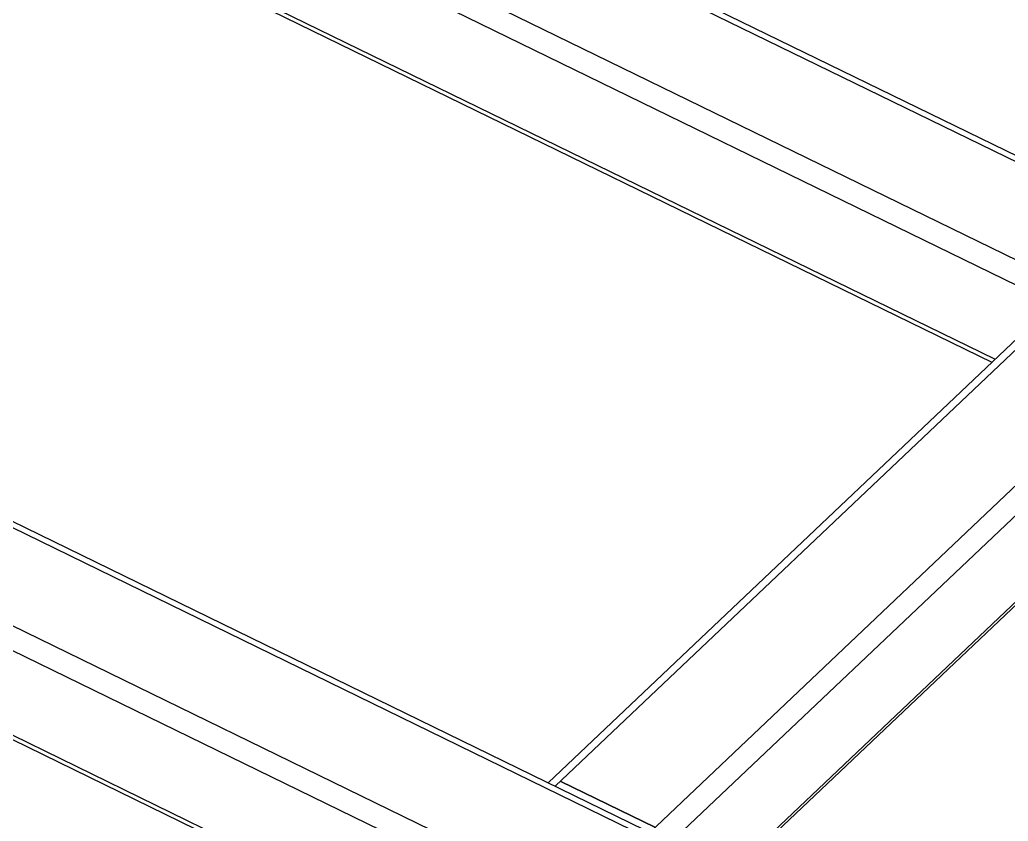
# Model space of a CAD drawing. Header units: millimetres. Extents: x 0 to 14850, y 0 to 10500.
# Drawn here: x 8664 to 10332, y 3514 to 4866 of the extents above; entities that cross this region are included whole.
import ezdxf

# ---------------------------------------------------------------- set-up
doc = ezdxf.new("R2010")
doc.units = ezdxf.units.MM
doc.header["$LTSCALE"] = 50

msp = doc.modelspace()

# ---------------------------------------------------------------- linework, layer by layer
for p, q in [((10061.4, 3156.3), (2368.5, 6907.5)), ((2353.1, 6873.2), (10046, 3121.9)), ((12053.9, 5947.4), (9555.6, 3578.8)), ((9567.4, 3573.1), (12072, 5947.6)), ((12231.3, 5869.9), (9726.7, 3495.4)), ((8939, 5312.1), (10543.6, 4529.6)), ((10555.6, 4534), (8946.1, 5318.9)), ((10428.3, 4420.2), (8823.6, 5202.7)), ((8794.4, 5175.1), (10408.8, 4387.8)), ((8689.8, 5075.9), (10304.3, 4288.6)), ((10309.3, 4293.4), (8694.9, 5080.7)), ((7731.2, 4458.2), (10176.7, 3265.6)), ((10186.3, 3271.3), (7743.2, 4462.6)), ((9762, 3478.2), (10615.3, 4287.1)), ((10047.7, 2978.1), (7602.2, 4170.6)), ((7606.2, 4161.5), (10051.7, 2969)), ((10617.1, 4143.3), (9863.3, 3428.8)), ((9867.3, 3426.8), (10617.8, 4138.3)), ((9576.5, 3581.2), (9576.5, 3581.2)), ((9576.5, 3581.2), (9735.1, 3503.9)), ((9735.1, 3503.9), (9576.5, 3581.2)), ((9576.5, 3581.2), (9576.5, 3581.2))]:
    msp.add_line(p, q)

doc.saveas('drawing.dxf')
